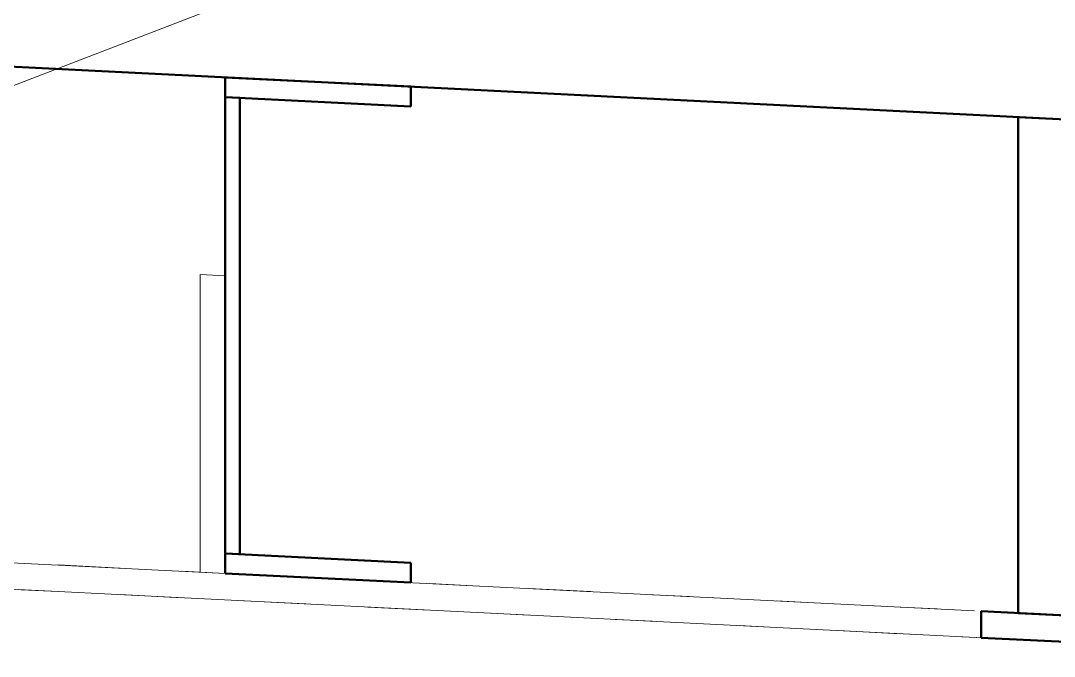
# Model space of a CAD drawing. Header units: metres. Extents: x 10 to 831, y 10 to 584.
# Drawn here: x 57.1 to 73.78, y 277.14 to 287.39 of the extents above; entities that cross this region are included whole.
import ezdxf

# ---------------------------------------------------------------- set-up
doc = ezdxf.new("R2010")
doc.units = ezdxf.units.M
for name, color, linetype, lineweight in [('CUT', 7, 'Continuous', 50), ('TXT', 7, 'Continuous', 18), ('VIS', 8, 'Continuous', 13)]:
    doc.layers.add(name, color=color, linetype=linetype, lineweight=lineweight)

msp = doc.modelspace()

# ---------------------------------------------------------------- linework, layer by layer
at = {"layer": 'CUT'}
for p, q in [((30, 288), (78, 285.6)), ((63.4, 286.33), (60.4, 286.48)), ((60.4, 286.48), (60.4, 286.16)), ((63.4, 286.01), (63.4, 286.33)), ((60.64, 286.148), (60.4, 286.16)), ((60.4, 286.16), (60.4, 278.8)), ((60.4, 286.16), (63.4, 286.01)), ((60.64, 278.788), (60.64, 286.148)), ((73.2, 277.84), (73.2, 285.84)), ((73.2, 285.84), (78, 285.6)), ((63.4, 278.65), (60.4, 278.8)), ((60.4, 278.8), (60.4, 278.48)), ((60.4, 278.8), (60.64, 278.788)), ((63.4, 278.33), (63.4, 278.65)), ((60.4, 278.48), (63.4, 278.33)), ((78.6, 277.57), (72.6, 277.87)), ((72.6, 277.87), (72.6, 277.442)), ((78, 277.6), (73.2, 277.84)), ((72.6, 277.442), (78.6, 277.142))]:
    msp.add_line(p, q, dxfattribs=at)
at = {"layer": 'TXT'}
msp.add_line((80, 295.2), (54, 285.2), dxfattribs=at)
at = {"layer": 'VIS'}
for p, q in [((30, 288), (78, 285.6)), ((62.2316, 286.3884), (50.05, 286.9976)), ((57.5428, 286.6228), (55.344, 286.7328)), ((59.208, 286.5396), (56.326, 286.6836)), ((57.474, 286.6264), (56.6524, 286.6672)), ((57.5072, 286.6248), (56.9392, 286.6532)), ((57.1708, 286.6416), (56.9712, 286.6516)), ((57.178, 286.6412), (56.9784, 286.6512)), ((57.6476, 286.6176), (57.0584, 286.6472)), ((57.2768, 286.636), (57.124, 286.6436)), ((57.326, 286.6336), (57.1324, 286.6432)), ((57.4056, 286.6296), (57.206, 286.6396)), ((57.7692, 286.6116), (57.2544, 286.6372)), ((58.2828, 286.586), (57.284, 286.636)), ((62.4424, 286.378), (57.3312, 286.6336)), ((57.5148, 286.6244), (57.3332, 286.6332)), ((57.9384, 286.6032), (57.3412, 286.6328)), ((57.6224, 286.6188), (57.4224, 286.6288)), ((57.6248, 286.6188), (57.4248, 286.6288)), ((57.65, 286.6176), (57.4732, 286.6264)), ((58.7932, 286.5604), (57.4848, 286.6256)), ((57.7096, 286.6144), (57.5184, 286.624)), ((58.5748, 286.5712), (57.5804, 286.6208)), ((58.1344, 286.5932), (57.5864, 286.6208)), ((57.7572, 286.612), (57.5876, 286.6208)), ((58.2084, 286.5896), (57.6288, 286.6184)), ((57.8052, 286.6096), (57.6464, 286.6176)), ((57.8636, 286.6068), (57.664, 286.6168)), ((57.8752, 286.6064), (57.6756, 286.6164)), ((57.8736, 286.6064), (57.676, 286.616)), ((57.9332, 286.6032), (57.7348, 286.6132)), ((58.194, 286.5904), (57.7356, 286.6132)), ((58.3372, 286.5832), (57.7808, 286.6108)), ((58.036, 286.598), (57.8372, 286.608)), ((58.07, 286.5964), (57.8776, 286.606)), ((58.1008, 286.5948), (57.9072, 286.6048)), ((58.1416, 286.5928), (57.9428, 286.6028)), ((58.1712, 286.5916), (57.9716, 286.6016)), ((62.7216, 286.364), (58.0248, 286.5988)), ((58.63, 286.5684), (58.044, 286.598)), ((58.2644, 286.5868), (58.0748, 286.5964)), ((58.3036, 286.5848), (58.1036, 286.5948)), ((58.29, 286.5856), (58.1112, 286.5944)), ((58.6408, 286.568), (58.1588, 286.592)), ((58.3708, 286.5816), (58.1708, 286.5916)), ((58.3556, 286.5824), (58.1792, 286.5912)), ((58.7824, 286.5608), (58.1996, 286.59)), ((58.8, 286.56), (58.2, 286.59)), ((58.4224, 286.5788), (58.2224, 286.5888)), ((58.4348, 286.5784), (58.2652, 286.5868)), ((59.6548, 286.5172), (58.2688, 286.5864)), ((58.7564, 286.562), (58.2808, 286.586)), ((58.4736, 286.5764), (58.2824, 286.586)), ((58.4556, 286.5772), (58.284, 286.5856)), ((58.5012, 286.5748), (58.3016, 286.5848)), ((58.5636, 286.572), (58.364, 286.5816)), ((59.5488, 286.5224), (58.3796, 286.5812)), ((58.6032, 286.57), (58.4036, 286.58)), ((58.6044, 286.5696), (58.4228, 286.5788)), ((58.6628, 286.5668), (58.4628, 286.5768)), ((58.7256, 286.5636), (58.5452, 286.5728)), ((60.6416, 286.468), (58.572, 286.5716)), ((58.778, 286.5612), (58.578, 286.5712)), ((59.2, 286.54), (58.6, 286.57)), ((58.8, 286.56), (58.6, 286.57)), ((58.8304, 286.5584), (58.6316, 286.5684)), ((58.8052, 286.5596), (58.6524, 286.5672)), ((59.2304, 286.5384), (58.6824, 286.566)), ((58.9364, 286.5532), (58.7376, 286.5632)), ((58.8, 286.56), (59.4, 286.53)), ((59.0592, 286.5472), (58.8616, 286.5568)), ((59.0616, 286.5468), (58.8852, 286.5556)), ((59.7748, 286.5112), (58.9528, 286.5524)), ((59.1704, 286.5416), (58.9704, 286.5516)), ((59.1424, 286.5428), (58.9704, 286.5516)), ((59.612, 286.5192), (59.0228, 286.5488)), ((59.2372, 286.538), (59.0464, 286.5476)), ((59.2632, 286.5368), (59.0696, 286.5464)), ((59.7784, 286.5112), (59.2108, 286.5396)), ((59.3904, 286.5304), (59.232, 286.5384)), ((59.4616, 286.5268), (59.262, 286.5368)), ((60.1924, 286.4904), (59.2648, 286.5368)), ((59.4736, 286.5264), (59.2736, 286.5364)), ((59.4512, 286.5276), (59.282, 286.536)), ((60.2924, 286.4852), (59.2932, 286.5352)), ((59.93, 286.5036), (59.3324, 286.5332)), ((59.6252, 286.5188), (59.4252, 286.5288)), ((59.694, 286.5152), (59.5124, 286.5244)), ((59.7316, 286.5136), (59.5328, 286.5232)), ((59.7196, 286.514), (59.5408, 286.5228)), ((59.7676, 286.5116), (59.5684, 286.5216)), ((59.722, 286.514), (59.5692, 286.5216)), ((59.7676, 286.5116), (59.5912, 286.5204)), ((59.8012, 286.51), (59.6016, 286.52)), ((59.8024, 286.51), (59.6068, 286.5196)), ((59.8288, 286.5084), (59.6572, 286.5172)), ((59.8148, 286.5092), (59.6632, 286.5168)), ((60.0012, 286.5), (59.8104, 286.5096)), ((60.0384, 286.498), (59.8444, 286.5076)), ((60.5272, 286.4736), (59.9476, 286.5028)), ((60.1292, 286.4936), (59.9596, 286.502)), ((61.4228, 286.4288), (60.0348, 286.4984)), ((60.2608, 286.4868), (60.0608, 286.4968)), ((60.5696, 286.4716), (60.0872, 286.4956)), ((60.3264, 286.4836), (60.1436, 286.4928)), ((60.37, 286.4816), (60.17, 286.4916)), ((60.3776, 286.4812), (60.1776, 286.4912)), ((60.3332, 286.4832), (60.1804, 286.4908)), ((60.3416, 286.4828), (60.1832, 286.4908)), ((60.4228, 286.4788), (60.2228, 286.4888)), ((63.1516, 286.3424), (60.2696, 286.4864)), ((60.4736, 286.4764), (60.2968, 286.4852)), ((60.5268, 286.4736), (60.328, 286.4836)), ((60.914, 286.4544), (60.3464, 286.4828)), ((60.8928, 286.4552), (60.3512, 286.4824)), ((60.5592, 286.472), (60.3596, 286.482)), ((61.3584, 286.432), (60.3644, 286.4816)), ((60.4, 286.48), (60.4, 286.48)), ((63.4, 286.33), (60.4, 286.48)), ((60.4, 286.16), (60.4, 286.48)), ((60.9992, 286.45), (60.4, 286.48)), ((60.672, 286.4664), (60.4724, 286.4764)), ((61.8792, 286.406), (60.4804, 286.476)), ((60.7652, 286.4616), (60.574, 286.4712)), ((60.7836, 286.4608), (60.602, 286.47)), ((60.8164, 286.4592), (60.6176, 286.4692)), ((60.8256, 286.4588), (60.6252, 286.4688)), ((60.8584, 286.4572), (60.6868, 286.4656)), ((60.9744, 286.4512), (60.7792, 286.4612)), ((60.976, 286.4512), (60.8172, 286.4592)), ((61.0596, 286.4472), (60.86, 286.4572)), ((61.1012, 286.4448), (60.9012, 286.4548)), ((61.7468, 286.4128), (60.9248, 286.4536)), ((61.5232, 286.424), (60.9256, 286.4536)), ((61.1468, 286.4428), (60.9544, 286.4524)), ((61.17, 286.4416), (60.97, 286.4516)), ((61.1456, 286.4428), (60.976, 286.4512)), ((61.6, 286.42), (61, 286.45)), ((61.2, 286.44), (61, 286.45)), ((61.1792, 286.4412), (61.0028, 286.45)), ((61.2008, 286.44), (61.0068, 286.4496)), ((61.2504, 286.4376), (61.0972, 286.4452)), ((62.0476, 286.3976), (61.12, 286.444)), ((61.322, 286.434), (61.1232, 286.444)), ((61.3644, 286.4316), (61.1648, 286.4416)), ((62.5316, 286.3736), (61.2232, 286.4388)), ((61.4224, 286.4288), (61.2396, 286.438)), ((61.5044, 286.4248), (61.306, 286.4348)), ((61.5292, 286.4236), (61.338, 286.4332)), ((62.7352, 286.3632), (61.3488, 286.4324)), ((61.5448, 286.4228), (61.3732, 286.4312)), ((61.5764, 286.4212), (61.38, 286.4308)), ((62, 286.4), (61.4, 286.43)), ((62.0496, 286.3976), (61.482, 286.426)), ((61.7976, 286.41), (61.598, 286.42)), ((61.6, 286.42), (61.8, 286.41)), ((61.8252, 286.4088), (61.6276, 286.4188)), ((61.8232, 286.4088), (61.654, 286.4172)), ((61.8588, 286.4072), (61.6588, 286.4172)), ((61.8732, 286.4064), (61.6916, 286.4156)), ((62.1764, 286.3912), (61.6944, 286.4152)), ((61.8616, 286.4068), (61.7088, 286.4144)), ((60.4, 286.16), (60.4, 286.32)), ((61.9272, 286.4036), (61.7684, 286.4116)), ((61.9696, 286.4016), (61.7696, 286.4116)), ((61.9756, 286.4012), (61.782, 286.4108)), ((62.0256, 286.3988), (61.8256, 286.4088)), ((62.1468, 286.3928), (61.9516, 286.4024)), ((62.2312, 286.3884), (62.0596, 286.3972)), ((62.2704, 286.3864), (62.0704, 286.3964)), ((62.2928, 286.3852), (62.102, 286.3948)), ((62.3004, 286.3848), (62.108, 286.3944)), ((62.4232, 286.3788), (62.2232, 286.3888)), ((62.4668, 286.3768), (62.2804, 286.386)), ((62.49, 286.3756), (62.2908, 286.3856)), ((62.5184, 286.374), (62.3356, 286.3832)), ((62.5548, 286.3724), (62.3556, 286.3824)), ((62.562, 286.372), (62.3624, 286.382)), ((62.8784, 286.356), (62.4028, 286.38)), ((62.6576, 286.3672), (62.458, 286.3772)), ((62.6676, 286.3668), (62.4732, 286.3764)), ((62.6988, 286.3652), (62.5184, 286.374)), ((63.1852, 286.3408), (62.6176, 286.3692)), ((62.7784, 286.3612), (62.6256, 286.3688)), ((62.826, 286.3588), (62.626, 286.3688)), ((62.846, 286.3576), (62.6528, 286.3672)), ((62.84, 286.358), (62.6704, 286.3664)), ((62.936, 286.3532), (62.7572, 286.362)), ((62.9632, 286.352), (62.7816, 286.3608)), ((62.9956, 286.3504), (62.7956, 286.3604)), ((63.0104, 286.3496), (62.8128, 286.3592)), ((63.0568, 286.3472), (62.866, 286.3568)), ((63.7188, 286.314), (62.8968, 286.3552)), ((63.5148, 286.3244), (62.9172, 286.354)), ((63.138, 286.3432), (62.9444, 286.3528)), ((63.5408, 286.3228), (62.9516, 286.3524)), ((63.1692, 286.3416), (62.9696, 286.3516)), ((63.5316, 286.3236), (62.9752, 286.3512)), ((63.1768, 286.3412), (62.9772, 286.3512)), ((63.2116, 286.3396), (63.0252, 286.3488)), ((63.8904, 286.3056), (63.0556, 286.3472)), ((63.2608, 286.3368), (63.0892, 286.3456)), ((63.31, 286.3344), (63.1112, 286.3444)), ((63.3192, 286.334), (63.1236, 286.344)), ((64.1424, 286.2928), (63.1484, 286.3424)), ((63.6952, 286.3152), (63.2368, 286.338)), ((63.4568, 286.3272), (63.2568, 286.3372)), ((64.688, 286.2656), (63.2896, 286.3356)), ((63.5176, 286.324), (63.348, 286.3324)), ((65.9776, 286.2012), (63.3496, 286.3324)), ((63.5124, 286.3244), (63.354, 286.3324)), ((63.5968, 286.32), (63.398, 286.33)), ((63.4, 286.33), (63.4, 286.33)), ((63.4, 286.01), (63.4, 286.33)), ((63.6144, 286.3192), (63.4316, 286.3284)), ((66.4884, 286.1756), (63.6068, 286.3196)), ((64.1052, 286.2948), (63.6228, 286.3188)), ((63.8208, 286.3088), (63.6296, 286.3184)), ((63.8684, 286.3064), (63.6688, 286.3164)), ((63.8984, 286.3052), (63.6988, 286.3152)), ((63.9128, 286.3044), (63.7192, 286.314)), ((64.3212, 286.284), (63.7532, 286.3124)), ((63.9692, 286.3016), (63.7692, 286.3116)), ((63.9472, 286.3028), (63.7756, 286.3112)), ((64.4, 286.28), (63.8, 286.31)), ((64, 286.3), (63.8, 286.31)), ((64, 286.3), (63.8, 286.31)), ((64.026, 286.2988), (63.826, 286.3088)), ((64.1052, 286.2948), (63.9064, 286.3048)), ((64.1584, 286.292), (63.9588, 286.302)), ((64.1932, 286.2904), (63.9936, 286.3004)), ((64.196, 286.2904), (63.9984, 286.3)), ((64, 286.3), (64.6, 286.27)), ((64.2556, 286.2872), (64.056, 286.2972)), ((65.4752, 286.2264), (64.0768, 286.296)), ((64.3064, 286.2848), (64.1536, 286.2924)), ((64.3656, 286.2816), (64.1868, 286.2908)), ((65.9104, 286.2044), (64.2168, 286.2892)), ((64.4236, 286.2788), (64.2236, 286.2888)), ((64.4912, 286.2756), (64.296, 286.2852)), ((64.4636, 286.2768), (64.3052, 286.2848)), ((64.5052, 286.2748), (64.3244, 286.2836)), ((64.5508, 286.2724), (64.3512, 286.2824)), ((64.5344, 286.2732), (64.3648, 286.2816)), ((64.6336, 286.2684), (64.462, 286.2768)), ((64.7104, 286.2644), (64.5276, 286.2736)), ((64.7688, 286.2616), (64.5688, 286.2716)), ((64.7768, 286.2612), (64.5768, 286.2712)), ((64.7792, 286.2612), (64.5976, 286.27)), ((64.9004, 286.2548), (64.7016, 286.2648)), ((65.2236, 286.2388), (64.7648, 286.2616)), ((66.5704, 286.1716), (64.774, 286.2612)), ((65.3912, 286.2304), (64.792, 286.2604)), ((66.1808, 286.1908), (64.7932, 286.2604)), ((65.3868, 286.2308), (64.83, 286.2584)), ((65.0544, 286.2472), (64.8548, 286.2572)), ((65.6908, 286.2156), (64.8688, 286.2564)), ((65.0756, 286.2464), (64.8772, 286.256)), ((65.0752, 286.2464), (64.8816, 286.256)), ((65.062, 286.2468), (64.8852, 286.2556)), ((65.108, 286.2448), (64.9088, 286.2544)), ((65.5052, 286.2248), (64.916, 286.254)), ((65.4148, 286.2292), (64.9392, 286.2532)), ((66.2704, 286.1864), (64.962, 286.252)), ((65.1648, 286.2416), (64.9712, 286.2516)), ((65.2264, 286.2388), (65.0264, 286.2488)), ((65.212, 286.2392), (65.0424, 286.248)), ((66.1232, 286.194), (65.0452, 286.2476)), ((60.4, 286.16), (60.4, 286.16)), ((60.4, 286.16), (63.4, 286.01)), ((60.64, 286.148), (60.4, 286.16)), ((60.4, 283.2976), (60.4, 286.16)), ((60.4, 286.16), (60.4, 286.16)), ((60.64, 286.148), (60.4, 286.16)), ((60.4, 278.8), (60.4, 286.16)), ((63.4, 286.01), (60.4, 286.16)), ((60.64, 286.148), (60.64, 286.148)), ((60.64, 278.788), (60.64, 286.148)), ((60.64, 278.788), (60.64, 286.148)), ((63.4, 286.01), (63.4, 286.17)), ((65.6632, 286.2168), (65.1484, 286.2424)), ((65.7552, 286.2124), (65.1564, 286.242)), ((65.3812, 286.2308), (65.1836, 286.2408)), ((65.3772, 286.2312), (65.1848, 286.2408)), ((65.7124, 286.2144), (65.23, 286.2384)), ((65.4664, 286.2268), (65.2668, 286.2368)), ((65.4568, 286.2272), (65.2672, 286.2368)), ((66.0544, 286.1972), (65.4684, 286.2264)), ((65.6956, 286.2152), (65.4968, 286.2252)), ((65.7676, 286.2116), (65.5912, 286.2204)), ((65.8064, 286.2096), (65.6236, 286.2188)), ((65.8536, 286.2072), (65.654, 286.2172)), ((65.85, 286.2076), (65.6564, 286.2172)), ((65.8348, 286.2084), (65.682, 286.216)), ((65.8688, 286.2064), (65.6872, 286.2156)), ((65.9684, 286.2016), (65.7688, 286.2116)), ((66.0492, 286.1976), (65.8904, 286.2056)), ((66.9264, 286.1536), (65.9324, 286.2032)), ((66.1896, 286.1904), (65.99, 286.2004)), ((66.2284, 286.1884), (66.0592, 286.1972)), ((66.3112, 286.1844), (66.1304, 286.1936)), ((68.7368, 286.0632), (66.138, 286.1932)), ((66.3496, 286.1824), (66.178, 286.1912)), ((66.3768, 286.1812), (66.1784, 286.1912)), ((66.4, 286.18), (66.2, 286.19)), ((66.4268, 286.1788), (66.2268, 286.1888)), ((66.4792, 286.176), (66.2796, 286.186)), ((66.4904, 286.1756), (66.2916, 286.1856)), ((66.7516, 286.1624), (66.2932, 286.1852)), ((66.4736, 286.1764), (66.2972, 286.1852)), ((66.5308, 286.1736), (66.3384, 286.1832)), ((66.5464, 286.1728), (66.3468, 286.1828)), ((66.5668, 286.1716), (66.3692, 286.1816)), ((66.5924, 286.1704), (66.4032, 286.18)), ((66.6524, 286.1672), (66.4528, 286.1772)), ((66.6652, 286.1668), (66.4652, 286.1768)), ((66.696, 286.1652), (66.4964, 286.1752)), ((67.0992, 286.1452), (66.502, 286.1748)), ((67.2, 286.14), (66.6, 286.17)), ((66.8, 286.16), (66.6, 286.17)), ((67.2416, 286.138), (66.6852, 286.1656)), ((66.902, 286.1548), (66.7196, 286.164)), ((66.9064, 286.1548), (66.7368, 286.1632)), ((66.9412, 286.1528), (66.7468, 286.1628)), ((66.9528, 286.1524), (66.7532, 286.1624)), ((66.9584, 286.152), (66.7768, 286.1612)), ((66.8, 286.16), (67.4, 286.13)), ((67.0124, 286.1492), (66.8188, 286.1592)), ((67.6628, 286.1168), (66.8408, 286.158)), ((67.0004, 286.15), (66.8416, 286.158)), ((67.036, 286.148), (66.8644, 286.1568)), ((67.4696, 286.1264), (66.8804, 286.156)), ((68.2844, 286.0856), (66.886, 286.1556)), ((67.0952, 286.1452), (66.9436, 286.1528)), ((67.1796, 286.1412), (67.0032, 286.15)), ((67.2244, 286.1388), (67.0244, 286.1488)), ((67.2268, 286.1388), (67.0268, 286.1488)), ((67.2268, 286.1388), (67.0312, 286.1484)), ((67.6408, 286.118), (67.1588, 286.142)), ((67.3876, 286.1308), (67.188, 286.1408)), ((67.3628, 286.132), (67.21, 286.1396)), ((67.4516, 286.1276), (67.252, 286.1376)), ((67.576, 286.1212), (67.376, 286.1312)), ((67.582, 286.1208), (67.4036, 286.13)), ((67.9516, 286.1024), (67.476, 286.1264)), ((67.728, 286.1136), (67.5388, 286.1232)), ((70.432, 285.9784), (67.5504, 286.1224)), ((68.0656, 286.0968), (67.5508, 286.1224)), ((67.752, 286.1124), (67.5544, 286.1224)), ((67.7876, 286.1108), (67.5936, 286.1204)), ((69.0712, 286.0464), (67.6728, 286.1164)), ((67.87, 286.1064), (67.6764, 286.116)), ((67.8856, 286.1056), (67.7088, 286.1144)), ((67.9228, 286.104), (67.7532, 286.1124)), ((67.968, 286.1016), (67.768, 286.1116)), ((67.998, 286.1), (67.8156, 286.1092)), ((68.2796, 286.086), (67.8212, 286.1088)), ((68.048, 286.0976), (67.8664, 286.1068)), ((68.1172, 286.094), (67.9364, 286.1032)), ((68.2504, 286.0876), (68.0508, 286.0976)), ((68.2632, 286.0868), (68.0636, 286.0968)), ((68.9004, 286.0548), (68.0652, 286.0968)), ((68.6924, 286.0652), (68.0952, 286.0952)), ((68.3988, 286.08), (68.2036, 286.09)), ((68.4272, 286.0788), (68.2272, 286.0888)), ((68.4784, 286.076), (68.2796, 286.086)), ((69.6352, 286.0184), (68.3268, 286.0836)), ((68.542, 286.0728), (68.3424, 286.0828)), ((68.5492, 286.0724), (68.3496, 286.0824)), ((68.5852, 286.0708), (68.3856, 286.0808)), ((68.5912, 286.0704), (68.4148, 286.0792)), ((63.4, 286.01), (63.4, 286.01)), ((68.5856, 286.0708), (68.4272, 286.0788)), ((68.6004, 286.07), (68.4312, 286.0784)), ((69.5116, 286.0244), (68.4332, 286.0784)), ((68.6472, 286.0676), (68.4488, 286.0776)), ((73.1588, 285.842), (68.462, 286.0768)), ((69.0968, 286.0452), (68.5404, 286.0728)), ((68.768, 286.0616), (68.568, 286.0716)), ((68.7524, 286.0624), (68.5804, 286.0708)), ((69.2, 286.04), (68.6, 286.07)), ((68.8636, 286.0568), (68.6744, 286.0664)), ((69.7104, 286.0144), (68.716, 286.064)), ((68.8912, 286.0556), (68.7384, 286.0632)), ((68.9376, 286.0532), (68.74, 286.0628)), ((68.95, 286.0524), (68.756, 286.062)), ((69.248, 286.0376), (68.7656, 286.0616)), ((69.9632, 286.002), (68.8128, 286.0592)), ((69.0116, 286.0496), (68.8332, 286.0584)), ((69.434, 286.0284), (68.8448, 286.0576)), ((69.0496, 286.0476), (68.85, 286.0576)), ((69.094, 286.0452), (68.9116, 286.0544)), ((69.138, 286.0432), (68.9564, 286.052)), ((69.1572, 286.042), (68.9588, 286.052)), ((70, 286), (69, 286.05)), ((69.2, 286.04), (69, 286.05)), ((69.2248, 286.0388), (69.0248, 286.0488)), ((69.5368, 286.0232), (69.0612, 286.0468)), ((69.2736, 286.0364), (69.0748, 286.0464)), ((72.974, 285.8512), (69.102, 286.0448)), ((69.2, 286.04), (70.2, 285.99)), ((69.4388, 286.028), (69.2672, 286.0368)), ((69.4936, 286.0252), (69.2936, 286.0352)), ((69.55, 286.0224), (69.3588, 286.032)), ((69.5712, 286.0216), (69.376, 286.0312)), ((69.6276, 286.0188), (69.4276, 286.0288)), ((69.6172, 286.0192), (69.4476, 286.0276)), ((69.7248, 286.0136), (69.5312, 286.0236)), ((70.146, 285.9928), (69.5472, 286.0228)), ((70.9392, 285.9532), (69.5512, 286.0224)), ((69.7832, 286.0108), (69.5836, 286.0208)), ((69.8484, 286.0076), (69.6488, 286.0176)), ((69.808, 286.0096), (69.6552, 286.0172)), ((69.8616, 286.0068), (69.6616, 286.0168)), ((69.9232, 286.004), (69.7428, 286.0128)), ((69.9676, 286.0016), (69.7676, 286.0116)), ((69.9992, 286), (69.81, 286.0096)), ((71.5552, 285.9224), (69.862, 286.0068)), ((70.0688, 285.9964), (69.87, 286.0064)), ((70.4684, 285.9764), (69.9536, 286.0024)), ((70.1884, 285.9904), (69.9952, 286.0004)), ((70.19, 285.9904), (70.0076, 285.9996)), ((70.1712, 285.9916), (70.0124, 285.9992)), ((70.2276, 285.9888), (70.046, 285.9976)), ((70.684, 285.966), (70.0864, 285.9956)), ((70.314, 285.9844), (70.1228, 285.994)), ((70.2948, 285.9852), (70.1252, 285.9936)), ((70.4276, 285.9788), (70.2276, 285.9888)), ((70.4412, 285.978), (70.2628, 285.9868)), ((70.4192, 285.9792), (70.2664, 285.9868)), ((70.5376, 285.9732), (70.338, 285.9832)), ((70.5816, 285.9708), (70.382, 285.9808)), ((70.952, 285.9524), (70.3956, 285.9804)), ((70.6476, 285.9676), (70.4476, 285.9776)), ((70.7436, 285.9628), (70.548, 285.9724)), ((70.7672, 285.9616), (70.5672, 285.9716)), ((70.7612, 285.962), (70.5692, 285.9716)), ((70.864, 285.9568), (70.6652, 285.9668)), ((70.8872, 285.9556), (70.6932, 285.9652)), ((71.1764, 285.9412), (70.6944, 285.9652)), ((71.3984, 285.93), (70.8092, 285.9596)), ((71.8812, 285.906), (70.882, 285.956)), ((71.0776, 285.946), (70.8868, 285.9556)), ((73.7692, 285.8116), (70.8872, 285.9556)), ((71.1348, 285.9432), (70.9456, 285.9528)), ((71.1224, 285.944), (70.9636, 285.952)), ((71.1548, 285.9424), (70.9832, 285.9508)), ((71.2252, 285.9388), (71.0252, 285.9488)), ((71.286, 285.9356), (71.1032, 285.9448)), ((71.9352, 285.9032), (71.1136, 285.9444)), ((71.3172, 285.934), (71.1356, 285.9432)), ((71.3112, 285.9344), (71.142, 285.9428)), ((71.3432, 285.9328), (71.1436, 285.9428)), ((71.336, 285.9332), (71.1832, 285.9408)), ((71.4464, 285.9276), (71.2468, 285.9376)), ((71.4596, 285.9272), (71.26, 285.9372)), ((72.6672, 285.8668), (71.2688, 285.9364)), ((71.5672, 285.9216), (71.3672, 285.9316)), ((71.6, 285.92), (71.4, 285.93)), ((71.6, 285.92), (71.4, 285.93)), ((71.628, 285.9188), (71.428, 285.9288)), ((71.662, 285.9168), (71.4684, 285.9264)), ((71.7036, 285.9148), (71.506, 285.9248)), ((72.0904, 285.8956), (71.5488, 285.9224)), ((71.7796, 285.9112), (71.58, 285.9212)), ((72.0736, 285.8964), (71.598, 285.92)), ((71.8416, 285.908), (71.6508, 285.9176)), ((71.8412, 285.908), (71.6696, 285.9164)), ((72.2772, 285.886), (71.6796, 285.916)), ((71.9156, 285.9044), (71.7204, 285.914)), ((72.334, 285.8832), (71.7344, 285.9132)), ((71.9752, 285.9012), (71.7752, 285.9112)), ((71.9472, 285.9028), (71.7944, 285.9104)), ((72.4, 285.88), (71.8, 285.91)), ((71.9892, 285.9004), (71.8196, 285.9092)), ((72.8996, 285.8552), (71.8216, 285.9088)), ((72.4944, 285.8752), (71.898, 285.9052)), ((72, 285.9), (72.6, 285.87)), ((72.2184, 285.8892), (72.02, 285.8992)), ((72.2456, 285.8876), (72.0456, 285.8976)), ((72.2284, 285.8884), (72.0496, 285.8976)), ((73.3736, 285.8312), (72.0652, 285.8968)), ((72.2704, 285.8864), (72.0812, 285.896)), ((72.2912, 285.8856), (72.0912, 285.8956)), ((72.382, 285.8808), (72.1992, 285.89)), ((72.4068, 285.8796), (72.2252, 285.8888)), ((72.8072, 285.8596), (72.2504, 285.8876)), ((72.7836, 285.8608), (72.3016, 285.8848)), ((72.5332, 285.8732), (72.3336, 285.8832)), ((72.5216, 285.874), (72.3356, 285.8832)), ((72.8708, 285.8564), (72.356, 285.8824)), ((72.6056, 285.8696), (72.4144, 285.8792)), ((72.6584, 285.8672), (72.4584, 285.8772)), ((72.7076, 285.8648), (72.5492, 285.8724)), ((72.7668, 285.8616), (72.5668, 285.8716)), ((72.828, 285.8584), (72.628, 285.8684)), ((72.8244, 285.8588), (72.6308, 285.8684)), ((72.8892, 285.8556), (72.6916, 285.8656)), ((72.8644, 285.8568), (72.7116, 285.8644)), ((72.94, 285.8532), (72.7404, 285.8628)), ((72.97, 285.8516), (72.7736, 285.8612)), ((72.9772, 285.8512), (72.7776, 285.8612)), ((73.0444, 285.8476), (72.8448, 285.8576)), ((73.4788, 285.826), (72.8928, 285.8552)), ((73.1796, 285.8412), (73.0032, 285.85)), ((73.5764, 285.8212), (73.0752, 285.8464)), ((73.2664, 285.8368), (73.0804, 285.846)), ((73.2, 277.84), (73.2, 285.84)), ((73.2, 285.84), (73.2064, 285.8396)), ((73.2, 285.84), (78, 285.6)), ((73.406, 285.8296), (73.2168, 285.8392)), ((73.2528, 285.8372), (73.2856, 285.8356)), ((73.4964, 285.8252), (73.3148, 285.8344)), ((73.7812, 285.8108), (73.3228, 285.834)), ((73.3316, 285.8336), (73.3644, 285.8316)), ((73.5664, 285.8216), (73.3664, 285.8316)), ((73.5572, 285.822), (73.3856, 285.8308)), ((73.5992, 285.82), (73.4056, 285.8296)), ((73.4104, 285.8296), (73.4304, 285.8284)), ((73.658, 285.8172), (73.4792, 285.826)), ((73.5288, 285.8236), (73.5488, 285.8224)), ((73.6472, 285.8176), (73.7064, 285.8148)), ((74.2688, 285.7864), (73.6712, 285.8164)), ((60, 283.3), (60, 283.3)), ((60, 283.3), (60.4, 283.28)), ((60, 283.3), (60, 278.5)), ((60.4, 283.28), (60.4, 283.28)), ((60.4, 278.48), (60.4, 283.28)), ((30, 279.9999), (72.4932, 277.8752)), ((73.4924, 277.3972), (30, 279.5719)), ((60.4, 278.8), (60.4, 278.8)), ((60.4, 278.8), (60.4, 278.8)), ((63.4, 278.65), (60.4, 278.8)), ((60.4, 278.48), (60.4, 278.8)), ((60.64, 278.788), (60.4, 278.8)), ((63.4, 278.65), (60.6144, 278.7892)), ((60.64, 278.788), (60.64, 278.788)), ((58.706, 278.5648), (57.7068, 278.6148)), ((63.4, 278.65), (63.4, 278.65)), ((63.4, 278.33), (63.4, 278.65)), ((60.3044, 278.4848), (59.7052, 278.5148)), ((60, 278.5), (60, 278.5)), ((60.4, 278.48), (60, 278.5)), ((60.4, 278.48), (60.4, 278.48)), ((63.4, 278.33), (60.4, 278.48)), ((60.8284, 278.4584), (62.7572, 278.362)), ((62.3024, 278.3848), (61.7032, 278.4148)), ((63.4, 278.33), (63.4, 278.33)), ((64.3008, 278.2848), (63.7012, 278.3148)), ((57.1076, 278.2168), (57.7068, 278.1868)), ((58.706, 278.1368), (59.7048, 278.0868)), ((66.2988, 278.1852), (65.3, 278.2352)), ((67.8976, 278.1052), (67.298, 278.1352)), ((60.704, 278.0368), (61.7032, 277.9868)), ((62.7024, 277.9368), (63.7012, 277.8868)), ((69.8956, 278.0052), (69.296, 278.0352)), ((71.8936, 277.9052), (71.2944, 277.9352)), ((64.7004, 277.8368), (65.3, 277.8072)), ((78.6, 277.57), (72.6, 277.87)), ((72.6, 277.87), (72.7388, 277.8632)), ((72.6, 277.87), (72.6, 277.442)), ((72.7588, 277.862), (72.8512, 277.8576)), ((73.6496, 277.8176), (72.8512, 277.8576)), ((72.8512, 277.8576), (72.99, 277.8504)), ((73.0496, 277.8476), (73.1884, 277.8404)), ((78, 277.6), (73.2, 277.84)), ((73.2, 277.84), (73.2064, 277.8396)), ((73.2528, 277.8372), (73.2856, 277.8356)), ((73.2872, 277.8356), (73.3072, 277.8348)), ((73.3316, 277.8336), (73.3644, 277.8316)), ((73.4104, 277.8296), (73.4436, 277.828)), ((73.446, 277.8276), (73.5052, 277.8248)), ((73.4896, 277.8256), (73.5488, 277.8224)), ((73.6472, 277.8176), (73.7064, 277.8148)), ((73.736, 277.8132), (73.7692, 277.8116)), ((73.7656, 277.8116), (73.864, 277.8068)), ((66.6984, 277.7372), (67.298, 277.7072)), ((68.6968, 277.6372), (69.296, 277.6072)), ((70.2952, 277.5572), (71.2944, 277.5072)), ((72.2932, 277.4572), (72.8928, 277.4272)), ((72.6, 277.442), (72.7388, 277.4352)), ((72.6, 277.442), (78.6, 277.142)), ((72.7588, 277.434), (72.8512, 277.4296)), ((72.8512, 277.4296), (72.99, 277.4224)), ((72.8512, 277.4296), (73.8492, 277.3796)), ((73.0496, 277.4196), (73.1884, 277.4124)), ((73.2476, 277.4096), (73.3864, 277.4028)), ((73.446, 277.3996), (73.5448, 277.3948)), ((73.6044, 277.3916), (74.0324, 277.3704)), ((73.6044, 277.3916), (73.8028, 277.382))]:
    msp.add_line(p, q, dxfattribs=at)

doc.saveas('drawing.dxf')
